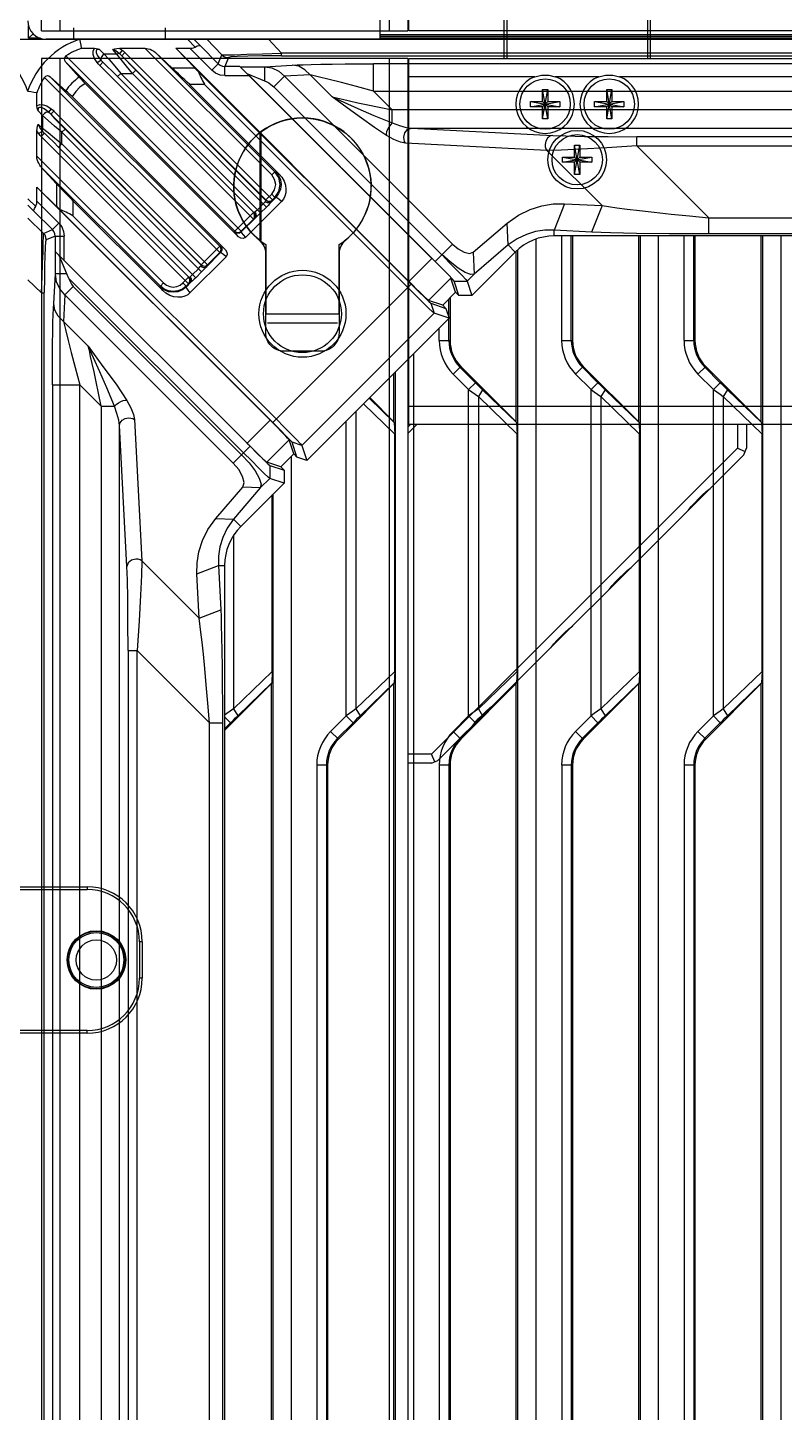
# Model space of a CAD drawing. Header units: millimetres. Extents: x -3132 to 28633, y 682 to 5849.
# Drawn here: x 23560.9 to 23643.5, y 3935.7 to 4087 of the extents above; entities that cross this region are included whole.
import ezdxf

# ---------------------------------------------------------------- set-up
doc = ezdxf.new("R2010")
doc.units = ezdxf.units.MM

# ---------------------------------------------------------------- blocks, each defined once
blk = doc.blocks.new('rtjg')
at = {"linetype": 'Continuous'}
for p, q in [((18239.39, 2763.81), (18739.39, 2763.81)), ((18244.39, 2765.06), (18244.39, 2763.81)), ((18254.39, 2765.06), (18254.39, 2763.81)), ((18257.66, 2762.94), (18256.84, 2763.81)), ((18257.54, 2763.81), (18258.21, 2763.1)), ((18260.6, 2762.08), (18258.96, 2763.81)), ((18265.67, 2763.81), (18267.12, 2762.29)), ((18245.27, 2762.81), (18246.69, 2762.81)), ((18247.23, 2762.66), (18247.75, 2762.18)), ((18249.13, 2762.18), (18247.75, 2762.18)), ((18249.13, 2762.18), (18248.68, 2762.66)), ((18249.4, 2762.81), (18252.19, 2762.81)), ((18249.72, 2762.6), (18249.42, 2762.22)), ((18249.66, 2761.99), (18250.01, 2762.34)), ((18250.01, 2762.34), (18266.11, 2746.24)), ((18266.03, 2748.97), (18252.19, 2762.81)), ((18266.38, 2749.32), (18253.36, 2762.34)), ((18255.18, 2760.65), (18253.36, 2762.34)), ((18255.55, 2762.81), (18281.01, 2737.35)), ((18255.55, 2762.81), (18257.66, 2760.65)), ((18255.55, 2762.81), (18257.12, 2762.81)), ((18259.5, 2760.41), (18257.09, 2762.81)), ((18258.09, 2763.13), (18258.21, 2763.1)), ((18260.2, 2761.11), (18258.21, 2763.1)), ((18260.2, 2761.11), (18260.6, 2762.08)), ((18267.12, 2762), (18267.12, 2762.29)), ((18351.08, 2762.29), (18267.12, 2762.29)), ((18243.49, 2761.35), (18245.02, 2759.65)), ((18243.49, 2761.35), (18262, 2742.83)), ((18243.56, 2761.98), (18262.71, 2742.83)), ((18246.98, 2761.24), (18247.37, 2761.53)), ((18247.25, 2760.94), (18247.6, 2761.29)), ((18247.25, 2760.94), (18264.03, 2744.16)), ((18257.66, 2760.65), (18255.18, 2760.65)), ((18260.2, 2761.11), (18259.5, 2760.41)), ((18261.31, 2761.79), (18260.91, 2760.82)), ((18260.91, 2759.82), (18260.91, 2760.82)), ((18262.54, 2760.82), (18260.91, 2760.82)), ((18263.33, 2760.07), (18262.59, 2760.79)), ((18262.59, 2760.79), (18265.23, 2760.79)), ((18265.23, 2760.79), (18268.28, 2760.97)), ((18265.23, 2760.79), (18265.23, 2759.27)), ((18267.12, 2762), (18351.08, 2762)), ((18277.16, 2758.12), (18277.16, 2761.12)), ((18351.49, 2761.12), (18277.16, 2761.12)), ((18241.22, 2759.63), (18260.36, 2740.49)), ((18260.36, 2741.2), (18241.85, 2759.71)), ((18243.55, 2758.18), (18241.85, 2759.71)), ((18249.21, 2759.72), (18249.56, 2760.07)), ((18249.21, 2759.72), (18264.07, 2744.86)), ((18249.56, 2760.07), (18264.81, 2744.82)), ((18249.56, 2760.07), (18250.83, 2760.07)), ((18250.83, 2760.07), (18251.18, 2760.42)), ((18250.83, 2760.07), (18265.45, 2745.45)), ((18265.41, 2746.2), (18251.18, 2760.43)), ((18258.01, 2760.29), (18281.27, 2737.03)), ((18260.91, 2759.82), (18263.57, 2759.82)), ((18263.33, 2760.07), (18283.87, 2739.53)), ((18263.33, 2760.07), (18265.23, 2759.27)), ((18283.53, 2739.86), (18263.57, 2759.82)), ((18267.44, 2759.75), (18266.28, 2758.59)), ((18270.22, 2759.91), (18267.44, 2759.75)), ((18285.77, 2741.42), (18267.44, 2759.75)), ((18272.62, 2757.5), (18270.22, 2759.91)), ((18240.39, 2756.51), (18240.39, 2757.93)), ((18244.24, 2757.54), (18260.97, 2740.81)), ((18262.39, 2742.23), (18245.65, 2758.96)), ((18257.06, 2758.87), (18266.86, 2749.07)), ((18258.7, 2758.87), (18257.06, 2758.87)), ((18280.91, 2736.66), (18258.7, 2758.87)), ((18265.95, 2758.87), (18266.28, 2758.59)), ((18266.28, 2758.59), (18284.61, 2740.26)), ((18277.16, 2758.12), (18279.19, 2756.09)), ((18277.16, 2758.12), (18347.56, 2758.12)), ((18241.96, 2756.21), (18241.66, 2755.83)), ((18279.19, 2754.65), (18279.19, 2756.09)), ((18346.39, 2756.09), (18279.19, 2756.09)), ((18241.01, 2755.45), (18240.53, 2755.97)), ((18240.53, 2754.52), (18241.01, 2754.07)), ((18241.01, 2755.45), (18241.01, 2754.07)), ((18241.91, 2755.6), (18242.26, 2755.95)), ((18242.26, 2755.95), (18259.04, 2739.17)), ((18240.39, 2751.01), (18240.39, 2753.8)), ((18240.6, 2753.48), (18240.98, 2753.78)), ((18240.85, 2753.19), (18241.21, 2753.54)), ((18240.85, 2753.19), (18256.96, 2737.09)), ((18243.13, 2753.64), (18243.48, 2753.99)), ((18243.13, 2752.37), (18243.13, 2753.64)), ((18243.13, 2753.64), (18258.38, 2738.38)), ((18258.34, 2739.13), (18243.48, 2753.99)), ((18281.29, 2754.09), (18345.16, 2754.09)), ((18281.29, 2754.09), (18296.72, 2753.29)), ((18305.89, 2752.14), (18305.89, 2753.14)), ((18343.52, 2753.14), (18305.89, 2753.14)), ((18242.77, 2752.01), (18243.13, 2752.37)), ((18242.77, 2752.01), (18257, 2737.79)), ((18243.13, 2752.37), (18257.74, 2737.75)), ((18296.07, 2751.64), (18280.65, 2752.45)), ((18296.07, 2751.64), (18302.1, 2745.62)), ((18305.89, 2752.14), (18313.75, 2744.28)), ((18305.89, 2752.14), (18343.73, 2752.14)), ((18240.39, 2751.01), (18254.23, 2737.17)), ((18240.86, 2749.83), (18242.55, 2748.02)), ((18240.86, 2749.83), (18253.88, 2736.82)), ((18266.38, 2749.32), (18266.03, 2748.97)), ((18266.38, 2749.32), (18266.47, 2749.32)), ((18240.39, 2746.08), (18240.39, 2747.64)), ((18242.55, 2745.53), (18240.39, 2747.64)), ((18265.85, 2722.18), (18240.39, 2747.64)), ((18242.55, 2748.02), (18242.55, 2745.53)), ((18239.39, 2746.36), (18240.26, 2745.54)), ((18240.1, 2744.98), (18239.39, 2745.66)), ((18240.13, 2745.3), (18240.26, 2745.54)), ((18240.39, 2746.1), (18242.79, 2743.7)), ((18244.33, 2746.14), (18244.33, 2744.5)), ((18254.13, 2736.34), (18244.33, 2746.14)), ((18263.16, 2742.13), (18267.12, 2746.09)), ((18264.47, 2745.17), (18265.1, 2745.8)), ((18265.45, 2745.45), (18264.81, 2744.82)), ((18265.41, 2746.24), (18266.03, 2746.86)), ((18265.41, 2746.2), (18265.41, 2746.24)), ((18266.47, 2746.51), (18265.94, 2745.98)), ((18266.03, 2746.86), (18266.38, 2746.51)), ((18266.11, 2746.24), (18266.38, 2746.51)), ((18266.11, 2746.24), (18266.11, 2746.2)), ((18266.47, 2746.51), (18266.38, 2746.51)), ((18298.01, 2745.83), (18296.87, 2742.94)), ((18298.01, 2745.83), (18302.1, 2745.62)), ((18302.1, 2745.62), (18300.97, 2742.73)), ((18239.39, 2744.24), (18241.12, 2742.59)), ((18240.1, 2744.98), (18242.08, 2743)), ((18266.17, 2721.92), (18242.91, 2745.18)), ((18244.33, 2744.5), (18266.54, 2722.29)), ((18262, 2742.83), (18264.03, 2744.86)), ((18264.29, 2744.33), (18262.71, 2742.75)), ((18262.71, 2742.83), (18264.03, 2744.16)), ((18264.03, 2744.86), (18264.07, 2744.86)), ((18264.07, 2744.16), (18264.03, 2744.16)), ((18313.75, 2742.53), (18313.75, 2744.28)), ((18313.75, 2744.28), (18397.32, 2744.28)), ((18241.12, 2742.59), (18242.08, 2743)), ((18242.79, 2743.7), (18242.08, 2743)), ((18262, 2742.75), (18262, 2742.83)), ((18262.71, 2742.83), (18262.71, 2742.75)), ((18288.04, 2740.53), (18291.75, 2743.7)), ((18291.86, 2741.33), (18291.75, 2743.7)), ((18296.87, 2742.31), (18296.87, 2742.94)), ((18301, 2742.73), (18296.87, 2742.94)), ((18397.32, 2742.53), (18313.75, 2742.53)), ((18242.38, 2742.29), (18241.41, 2741.89)), ((18242.38, 2742.29), (18242.38, 2740.65)), ((18242.38, 2742.29), (18243.38, 2742.29)), ((18243.38, 2739.63), (18243.38, 2742.29)), ((18258.34, 2739.17), (18260.36, 2741.2)), ((18260.36, 2741.2), (18260.45, 2741.2)), ((18283.87, 2739.53), (18285.77, 2741.42)), ((18291.86, 2741.33), (18288.15, 2738.15)), ((18291.86, 2741.33), (18292.63, 2740.55)), ((18294.88, 2741.92), (18294.88, 2518.72)), ((18362.31, 2742.31), (18296.87, 2742.31)), ((18297.7, 2730.89), (18297.7, 2742.31)), ((18298.75, 2730.89), (18298.75, 2742.31)), ((18298.88, 2742.31), (18298.88, 2730.89)), ((18306.11, 2722.01), (18306.11, 2742.31)), ((18306.26, 2742.31), (18306.26, 2519.79)), ((18308.25, 2742.31), (18308.25, 2518.72)), ((18311.07, 2730.89), (18311.07, 2742.31)), ((18312.12, 2730.89), (18312.12, 2742.31)), ((18312.25, 2742.31), (18312.25, 2730.89)), ((18319.48, 2722.01), (18319.48, 2742.31)), ((18319.63, 2742.31), (18319.63, 2519.79)), ((18321.62, 2742.31), (18321.62, 2518.72)), ((18242.42, 2740.59), (18242.38, 2740.65)), ((18242.42, 2738.16), (18242.42, 2740.59)), ((18242.42, 2740.59), (18242.81, 2740.19)), ((18243.65, 2738.16), (18242.81, 2740.19)), ((18263.67, 2719.33), (18242.81, 2740.19)), ((18243.38, 2739.63), (18263.34, 2719.67)), ((18257.11, 2736.08), (18261.07, 2740.04)), ((18260.45, 2740.49), (18258.87, 2738.91)), ((18259.04, 2739.17), (18260.36, 2740.49)), ((18260.45, 2740.49), (18260.36, 2740.49)), ((18281.01, 2737.35), (18283.53, 2739.86)), ((18292.63, 2740.55), (18287.9, 2735.82)), ((18288.04, 2740.53), (18288.15, 2738.15)), ((18292.74, 2722.01), (18292.74, 2740.63)), ((18292.89, 2740.75), (18292.89, 2519.79)), ((18242.23, 2734.92), (18242.42, 2738.16)), ((18243.65, 2738.16), (18242.42, 2738.16)), ((18257.4, 2738.1), (18258.03, 2738.73)), ((18258.38, 2738.38), (18257.74, 2737.75)), ((18258.34, 2739.13), (18258.34, 2739.17)), ((18259.04, 2739.17), (18259.04, 2739.13)), ((18287.38, 2737.38), (18288.15, 2738.15)), ((18240.91, 2736.08), (18239.39, 2737.53)), ((18244.37, 2736.79), (18243.46, 2735.87)), ((18262.96, 2718.61), (18243.89, 2737.67)), ((18244.37, 2736.79), (18262.75, 2718.41)), ((18254.23, 2737.17), (18253.88, 2736.82)), ((18253.88, 2736.73), (18253.88, 2736.82)), ((18256.34, 2737.17), (18256.96, 2737.79)), ((18256.69, 2736.82), (18256.34, 2737.17)), ((18257.22, 2737.26), (18256.69, 2736.73)), ((18256.69, 2736.82), (18256.96, 2737.09)), ((18256.69, 2736.82), (18256.69, 2736.73)), ((18256.96, 2737.79), (18257, 2737.79)), ((18257, 2737.09), (18256.96, 2737.09)), ((18281.27, 2737.03), (18266.17, 2721.92)), ((18283.17, 2735.27), (18285.61, 2737.71)), ((18286.12, 2736.17), (18285.61, 2737.71)), ((18286.47, 2735.82), (18285.95, 2737.38)), ((18285.95, 2737.38), (18287.38, 2737.38)), ((18287.38, 2737.38), (18287.9, 2735.82)), ((18240.91, 2736.08), (18240.91, 2527.12)), ((18240.91, 2736.08), (18241.2, 2736.08)), ((18241.2, 2527.12), (18241.2, 2736.12)), ((18243.46, 2735.87), (18243.29, 2732.98)), ((18243.46, 2735.87), (18261.84, 2717.49)), ((18284.71, 2734.75), (18283.17, 2735.27)), ((18283.42, 2734.95), (18283.77, 2733.87)), ((18283.42, 2734.95), (18285.06, 2734.4)), ((18286.12, 2736.17), (18284.71, 2734.75)), ((18285.38, 2733.41), (18285.38, 2735.42)), ((18285.51, 2735.55), (18285.51, 2730.89)), ((18286.47, 2735.82), (18286.12, 2736.17)), ((18287.9, 2735.82), (18286.47, 2735.82)), ((18269.33, 2719.43), (18283.77, 2733.87)), ((18285.41, 2733.33), (18269.87, 2717.79)), ((18285.41, 2733.33), (18283.77, 2733.87)), ((18284.71, 2734.75), (18285.06, 2734.4)), ((18285.06, 2734.4), (18285.41, 2733.33)), ((18285.38, 2730.89), (18285.38, 2733.33)), ((18246, 2730.28), (18243.29, 2732.98)), ((18284.33, 2730.89), (18284.33, 2732.25)), ((18284.33, 2730.89), (18285.51, 2730.89)), ((18297.7, 2730.89), (18298.88, 2730.89)), ((18311.07, 2730.89), (18312.25, 2730.89)), ((18281.51, 2729.43), (18281.51, 2518.72)), ((18279.37, 2722.01), (18279.37, 2727.29)), ((18279.52, 2727.44), (18279.52, 2519.79)), ((18286.68, 2728.06), (18285.84, 2727.22)), ((18288.28, 2726.28), (18286.59, 2727.97)), ((18292.74, 2722.01), (18286.68, 2728.06)), ((18300.05, 2728.06), (18299.21, 2727.22)), ((18301.65, 2726.28), (18299.96, 2727.97)), ((18306.11, 2722.01), (18300.05, 2728.06)), ((18313.42, 2728.06), (18312.58, 2727.22)), ((18315.02, 2726.28), (18313.33, 2727.97)), ((18319.48, 2722.01), (18313.42, 2728.06)), ((18242.08, 2726.03), (18242.08, 2526.71)), ((18242.08, 2726.03), (18245.08, 2726.03)), ((18245.08, 2530.64), (18245.08, 2726.03)), ((18247.41, 2723.71), (18245.08, 2726.03)), ((18285.84, 2727.22), (18287.53, 2725.54)), ((18287.53, 2725.54), (18288.28, 2726.28)), ((18299.21, 2727.22), (18300.9, 2725.54)), ((18300.9, 2725.54), (18301.65, 2726.28)), ((18312.58, 2727.22), (18314.27, 2725.54)), ((18314.27, 2725.54), (18315.02, 2726.28)), ((18279.4, 2721.93), (18276.66, 2724.58)), ((18279.37, 2722.01), (18276.73, 2724.65)), ((18287.53, 2689.87), (18287.53, 2725.54)), ((18289.06, 2725.51), (18288.6, 2724.76)), ((18288.6, 2724.76), (18288.6, 2690.64)), ((18288.6, 2724.76), (18292.84, 2720.67)), ((18292.77, 2721.93), (18289.06, 2725.51)), ((18300.9, 2689.87), (18300.9, 2725.54)), ((18302.43, 2725.51), (18301.97, 2724.76)), ((18301.97, 2724.76), (18301.97, 2690.64)), ((18301.97, 2724.76), (18306.21, 2720.67)), ((18306.14, 2721.93), (18302.43, 2725.51)), ((18314.27, 2689.87), (18314.27, 2725.54)), ((18315.8, 2725.51), (18315.34, 2724.76)), ((18315.34, 2724.76), (18315.34, 2690.64)), ((18315.34, 2724.76), (18319.58, 2720.67)), ((18319.51, 2721.93), (18315.8, 2725.51)), ((18247.41, 2723.71), (18247.41, 2531.98)), ((18247.41, 2723.71), (18248.85, 2723.71)), ((18275.23, 2723.15), (18275.23, 2690.64)), ((18276.05, 2723.97), (18279.47, 2720.67)), ((18249.41, 2533.21), (18249.41, 2721.61)), ((18250.21, 2706.18), (18249.41, 2721.61)), ((18251.05, 2722.25), (18251.86, 2706.83)), ((18263.34, 2719.67), (18265.85, 2722.18)), ((18274.16, 2689.87), (18274.16, 2722.08)), ((18279.4, 2721.93), (18279.37, 2722.01)), ((18279.4, 2721.93), (18279.47, 2720.67)), ((18292.77, 2721.93), (18292.74, 2722.01)), ((18292.77, 2721.93), (18292.84, 2720.67)), ((18306.14, 2721.93), (18306.11, 2722.01)), ((18306.14, 2721.93), (18306.21, 2720.67)), ((18319.51, 2721.93), (18319.48, 2722.01)), ((18319.51, 2721.93), (18319.58, 2720.67)), ((18265.49, 2717.59), (18267.93, 2720.03)), ((18268.45, 2718.49), (18267.93, 2720.03)), ((18268.79, 2718.14), (18268.25, 2719.78)), ((18269.33, 2719.43), (18268.25, 2719.78)), ((18279.47, 2694.74), (18279.47, 2720.67)), ((18292.84, 2694.74), (18292.84, 2720.67)), ((18306.21, 2694.74), (18306.21, 2720.67)), ((18319.58, 2694.74), (18319.58, 2720.67)), ((18261.84, 2717.49), (18263.67, 2719.33)), ((18268.45, 2718.49), (18267.03, 2717.07)), ((18268.79, 2718.14), (18268.45, 2718.49)), ((18269.33, 2719.43), (18269.87, 2717.79)), ((18267.03, 2717.07), (18265.49, 2717.59)), ((18265.82, 2717.25), (18265.82, 2715.82)), ((18265.82, 2717.25), (18267.38, 2716.73)), ((18267.03, 2717.07), (18267.38, 2716.73)), ((18267.38, 2716.73), (18267.38, 2715.3)), ((18268.14, 2718.18), (18268.14, 2518.72)), ((18269.87, 2717.79), (18268.79, 2718.14)), ((18267.38, 2715.3), (18262.65, 2710.57)), ((18264.79, 2714.79), (18265.82, 2715.82)), ((18267.38, 2715.3), (18265.82, 2715.82)), ((18259.93, 2711.45), (18262.87, 2714.88)), ((18264.79, 2714.79), (18261.85, 2711.36)), ((18264.79, 2714.79), (18262.87, 2714.88)), ((18266.1, 2694.74), (18266.1, 2714.02)), ((18266.15, 2714.07), (18266.15, 2519.79)), ((18259.93, 2711.45), (18261.85, 2711.36)), ((18262.65, 2710.57), (18261.85, 2711.36)), ((18261.86, 2709.54), (18261.86, 2690.64)), ((18258.13, 2700.56), (18251.86, 2706.83)), ((18257.87, 2705.41), (18260.21, 2706.32)), ((18260.21, 2706.32), (18260.46, 2701.47)), ((18260.21, 2706.32), (18260.89, 2706.32)), ((18260.89, 2706.32), (18260.89, 2571.16)), ((18258.13, 2700.56), (18257.87, 2705.41)), ((18258.13, 2700.56), (18260.46, 2701.47)), ((18250.36, 2697.01), (18250.36, 2534.83)), ((18250.36, 2697.01), (18251.35, 2697.01)), ((18251.35, 2534.29), (18251.35, 2697.01)), ((18259.24, 2689.13), (18251.35, 2697.01)), ((18266.1, 2694.74), (18261.86, 2690.64)), ((18266.1, 2694.74), (18266.03, 2693.48)), ((18279.47, 2694.74), (18275.23, 2690.64)), ((18279.47, 2694.74), (18279.4, 2693.48)), ((18292.84, 2694.74), (18288.6, 2690.64)), ((18292.84, 2694.74), (18292.77, 2693.48)), ((18306.21, 2694.74), (18301.97, 2690.64)), ((18306.21, 2694.74), (18306.14, 2693.48)), ((18319.58, 2694.74), (18315.34, 2690.64)), ((18319.58, 2694.74), (18319.51, 2693.48)), ((18260.89, 2688.29), (18266, 2693.4)), ((18262.32, 2689.9), (18266.03, 2693.48)), ((18266.03, 2693.48), (18266, 2693.4)), ((18266, 2584.22), (18266, 2693.4)), ((18273.31, 2687.34), (18279.37, 2693.4)), ((18275.69, 2689.9), (18279.4, 2693.48)), ((18279.4, 2693.48), (18279.37, 2693.4)), ((18279.37, 2584.22), (18279.37, 2693.4)), ((18286.68, 2687.34), (18292.74, 2693.4)), ((18289.06, 2689.9), (18292.77, 2693.48)), ((18292.77, 2693.48), (18292.74, 2693.4)), ((18292.74, 2584.22), (18292.74, 2693.4)), ((18300.05, 2687.34), (18306.11, 2693.4)), ((18302.43, 2689.9), (18306.14, 2693.48)), ((18306.14, 2693.48), (18306.11, 2693.4)), ((18306.11, 2584.22), (18306.11, 2693.4)), ((18313.42, 2687.34), (18319.48, 2693.4)), ((18315.8, 2689.9), (18319.51, 2693.48)), ((18319.51, 2693.48), (18319.48, 2693.4)), ((18319.48, 2584.22), (18319.48, 2693.4)), ((18261.54, 2689.12), (18260.89, 2689.77)), ((18261.86, 2690.64), (18262.32, 2689.9)), ((18274.16, 2689.87), (18272.47, 2688.18)), ((18274.91, 2689.12), (18274.16, 2689.87)), ((18275.23, 2690.64), (18275.69, 2689.9)), ((18287.53, 2689.87), (18285.84, 2688.18)), ((18288.28, 2689.12), (18287.53, 2689.87)), ((18288.6, 2690.64), (18289.06, 2689.9)), ((18300.9, 2689.87), (18299.21, 2688.18)), ((18301.65, 2689.12), (18300.9, 2689.87)), ((18301.97, 2690.64), (18302.43, 2689.9)), ((18314.27, 2689.87), (18312.58, 2688.18)), ((18315.02, 2689.12), (18314.27, 2689.87)), ((18315.34, 2690.64), (18315.8, 2689.9)), ((18259.24, 2445.33), (18259.24, 2689.13)), ((18259.24, 2689.13), (18260.66, 2689.13)), ((18260.66, 2689.13), (18260.66, 2450.2)), ((18261.54, 2689.12), (18260.89, 2688.48)), ((18272.47, 2688.18), (18273.31, 2687.34)), ((18274.91, 2689.12), (18273.22, 2687.44)), ((18285.84, 2688.18), (18286.68, 2687.34)), ((18288.28, 2689.12), (18286.59, 2687.44)), ((18299.21, 2688.18), (18300.05, 2687.34)), ((18301.65, 2689.12), (18299.96, 2687.44)), ((18312.58, 2688.18), (18313.42, 2687.34)), ((18315.02, 2689.12), (18313.33, 2687.44)), ((18270.96, 2684.51), (18270.96, 2593.11)), ((18272.14, 2684.51), (18270.96, 2684.51)), ((18272.01, 2684.51), (18272.01, 2593.11)), ((18272.14, 2684.51), (18272.14, 2593.11)), ((18284.33, 2684.51), (18284.33, 2593.11)), ((18285.51, 2684.51), (18284.33, 2684.51)), ((18285.38, 2684.51), (18285.38, 2593.11)), ((18285.51, 2684.51), (18285.51, 2593.11)), ((18297.7, 2684.51), (18297.7, 2593.11)), ((18298.88, 2684.51), (18297.7, 2684.51)), ((18298.75, 2684.51), (18298.75, 2593.11)), ((18298.88, 2684.51), (18298.88, 2593.11)), ((18311.07, 2684.51), (18311.07, 2593.11)), ((18312.25, 2684.51), (18311.07, 2684.51)), ((18312.12, 2684.51), (18312.12, 2593.11)), ((18312.25, 2684.51), (18312.25, 2593.11))]:
    blk.add_line(p, q, dxfattribs=at)
for points in [[(18245.27, 2762.81), (18245.21, 2763.14), (18245.16, 2763.47), (18245.1, 2763.81)], [(18246.98, 2761.24), (18246.69, 2761.7), (18246.55, 2762.12), (18246.54, 2762.49), (18246.69, 2762.81)], [(18246.69, 2762.81), (18246.88, 2762.79), (18247.06, 2762.74), (18247.23, 2762.66)], [(18246.9, 2762.62), (18246.86, 2762.54), (18246.85, 2762.45), (18246.87, 2762.34)], [(18246.87, 2762.34), (18246.98, 2762.07), (18247.15, 2761.8), (18247.37, 2761.53)], [(18247.23, 2762.66), (18247.09, 2762.68), (18246.99, 2762.67), (18246.9, 2762.62)], [(18247.75, 2762.18), (18247.58, 2762.06), (18247.44, 2761.89), (18247.36, 2761.7), (18247.37, 2761.53)], [(18247.75, 2762.18), (18248.28, 2761.58), (18248.9, 2760.86), (18249.56, 2760.07)], [(18248.68, 2762.66), (18248.89, 2762.74), (18249.14, 2762.79), (18249.4, 2762.81)], [(18249.42, 2762.22), (18249.2, 2762.4), (18248.94, 2762.56), (18248.68, 2762.67)], [(18249.42, 2762.22), (18249.34, 2762.23), (18249.23, 2762.22), (18249.13, 2762.18)], [(18250.83, 2760.07), (18250.17, 2760.87), (18249.59, 2761.59), (18249.13, 2762.18)], [(18249.4, 2762.81), (18249.5, 2762.75), (18249.61, 2762.68), (18249.72, 2762.6)], [(18265.41, 2746.24), (18249.58, 2762.07), (18249.5, 2762.15), (18249.42, 2762.22)], [(18249.72, 2762.6), (18249.82, 2762.52), (18249.91, 2762.44), (18250.01, 2762.34)], [(18252.19, 2762.81), (18252.36, 2762.8), (18252.55, 2762.76), (18252.75, 2762.7), (18252.95, 2762.61), (18253.15, 2762.5), (18253.35, 2762.36)], [(18257.12, 2762.81), (18257.33, 2762.83), (18257.51, 2762.87), (18257.66, 2762.94)], [(18257.66, 2762.94), (18257.9, 2763.07), (18258.09, 2763.13)], [(18260.6, 2762.08), (18261.04, 2762.09), (18261.96, 2762.11), (18263.33, 2762.16), (18265.01, 2762.21), (18267.12, 2762.29)], [(18260.6, 2762.08), (18260.81, 2761.92), (18261.05, 2761.82), (18261.31, 2761.79)], [(18243.56, 2761.98), (18243.43, 2761.84), (18243.37, 2761.67), (18243.39, 2761.5), (18243.49, 2761.35)], [(18247.25, 2760.94), (18247.16, 2761.04), (18247.07, 2761.13), (18246.98, 2761.24)], [(18247.37, 2761.53), (18247.44, 2761.45), (18247.52, 2761.37), (18247.6, 2761.29)], [(18249.21, 2759.72), (18248.63, 2760.3), (18248.08, 2760.83), (18247.6, 2761.29)], [(18249.66, 2761.99), (18250.09, 2761.54), (18250.61, 2761.01), (18251.18, 2760.43)], [(18260.2, 2761.11), (18260.41, 2760.95), (18260.65, 2760.85), (18260.91, 2760.82)], [(18267.12, 2762), (18265.02, 2761.99), (18263.44, 2761.96), (18262.27, 2761.91), (18261.58, 2761.86), (18261.31, 2761.79)], [(18265.23, 2760.79), (18266.06, 2760.66), (18266.82, 2760.3), (18267.44, 2759.75)], [(18268.28, 2760.97), (18268.8, 2761), (18269.48, 2761.02), (18270.35, 2761.05), (18271.4, 2761.07), (18272.65, 2761.09), (18274.06, 2761.1), (18275.58, 2761.11), (18277.16, 2761.12)], [(18270.22, 2759.91), (18269.66, 2760.47), (18269, 2760.84), (18268.28, 2760.97)], [(18241.22, 2759.63), (18241.37, 2759.78), (18241.54, 2759.83), (18241.7, 2759.8), (18241.85, 2759.71)], [(18245.02, 2759.65), (18245.22, 2759.43), (18245.43, 2759.2), (18245.65, 2758.96)], [(18260.91, 2759.82), (18260.39, 2759.89), (18259.91, 2760.09), (18259.5, 2760.41)], [(18265.23, 2759.27), (18265.49, 2759.16), (18265.73, 2759.03), (18265.95, 2758.87)], [(18277.16, 2758.12), (18275.28, 2758.62), (18273.65, 2759.06), (18272.31, 2759.4), (18271.1, 2759.7), (18270.22, 2759.91)], [(18240.39, 2757.93), (18240.06, 2757.99), (18239.73, 2758.04), (18239.39, 2758.09)], [(18244.24, 2757.54), (18244, 2757.77), (18243.77, 2757.98), (18243.55, 2758.18)], [(18245.65, 2758.96), (18245.1, 2758.55), (18244.63, 2758.08), (18244.24, 2757.54)], [(18240.39, 2756.51), (18240.71, 2756.66), (18241.07, 2756.65), (18241.49, 2756.51), (18241.96, 2756.21)], [(18240.53, 2755.97), (18240.46, 2756.14), (18240.41, 2756.32), (18240.39, 2756.51)], [(18240.58, 2756.3), (18240.52, 2756.21), (18240.51, 2756.1), (18240.53, 2755.97)], [(18240.86, 2756.33), (18240.75, 2756.35), (18240.66, 2756.34), (18240.58, 2756.3)], [(18241.66, 2755.83), (18241.39, 2756.05), (18241.12, 2756.22), (18240.86, 2756.33)], [(18241.96, 2756.21), (18242.06, 2756.13), (18242.16, 2756.04), (18242.26, 2755.95)], [(18278.55, 2753.28), (18277.24, 2754.14), (18275.82, 2755.16), (18274.29, 2756.3), (18272.62, 2757.5)], [(18272.62, 2757.5), (18273.91, 2756.91), (18275.44, 2756.22), (18277.19, 2755.46), (18279.19, 2754.65)], [(18272.62, 2757.5), (18273.12, 2757.38), (18273.75, 2757.24), (18274.53, 2757.06), (18275.45, 2756.86), (18276.52, 2756.63), (18277.77, 2756.38), (18279.19, 2756.09)], [(18240.39, 2753.8), (18240.41, 2754.06), (18240.45, 2754.31), (18240.53, 2754.52)], [(18240.53, 2754.52), (18240.64, 2754.25), (18240.8, 2754), (18240.98, 2753.78)], [(18241.37, 2755.79), (18241.23, 2755.7), (18241.11, 2755.59), (18241.01, 2755.45)], [(18243.13, 2753.64), (18242.33, 2754.3), (18241.61, 2754.92), (18241.01, 2755.45)], [(18241.66, 2755.83), (18241.58, 2755.85), (18241.48, 2755.83), (18241.37, 2755.79)], [(18258.34, 2739.17), (18241.83, 2755.68), (18241.75, 2755.76), (18241.66, 2755.83)], [(18241.91, 2755.6), (18242.37, 2755.11), (18242.9, 2754.57), (18243.48, 2753.99)], [(18279.19, 2754.65), (18278.99, 2754.45), (18278.81, 2754.21), (18278.66, 2753.93)], [(18279.19, 2754.65), (18279.99, 2754.36), (18280.71, 2754.17), (18281.29, 2754.09)], [(18240.6, 2753.48), (18240.52, 2753.59), (18240.45, 2753.69), (18240.39, 2753.8)], [(18240.85, 2753.19), (18240.76, 2753.29), (18240.68, 2753.38), (18240.6, 2753.48)], [(18241.01, 2754.07), (18240.98, 2753.96), (18240.96, 2753.86), (18240.98, 2753.78)], [(18240.98, 2753.78), (18241.05, 2753.7), (18241.13, 2753.62), (18241.21, 2753.54)], [(18241.01, 2754.07), (18241.61, 2753.61), (18242.33, 2753.03), (18243.13, 2752.37)], [(18242.77, 2752.01), (18242.19, 2752.59), (18241.66, 2753.11), (18241.21, 2753.54)], [(18278.66, 2753.93), (18278.58, 2753.69), (18278.54, 2753.47), (18278.55, 2753.28)], [(18280.65, 2752.45), (18280.09, 2752.55), (18279.38, 2752.84), (18278.55, 2753.28)], [(18280.46, 2753.09), (18280.57, 2753.57), (18280.87, 2753.94), (18281.29, 2754.09)], [(18280.65, 2752.45), (18280.55, 2752.63), (18280.48, 2752.85), (18280.46, 2753.09)], [(18296.72, 2753.29), (18296.41, 2753.21), (18296.14, 2753), (18295.96, 2752.68), (18295.89, 2752.29)], [(18296.72, 2753.29), (18298.15, 2753.23), (18300.2, 2753.19), (18302.78, 2753.16), (18305.89, 2753.14)], [(18295.89, 2752.29), (18295.9, 2752.05), (18295.97, 2751.83), (18296.07, 2751.64)], [(18305.89, 2752.14), (18302.61, 2751.94), (18299.84, 2751.79), (18297.63, 2751.69), (18296.07, 2751.64)], [(18240.84, 2749.85), (18240.7, 2750.05), (18240.59, 2750.25), (18240.5, 2750.45), (18240.44, 2750.65), (18240.4, 2750.84), (18240.39, 2751.01)], [(18266.03, 2746.86), (18266.35, 2747.35), (18266.47, 2747.92), (18266.35, 2748.48), (18266.03, 2748.97)], [(18266.38, 2746.51), (18266.81, 2747.16), (18266.96, 2747.92), (18266.81, 2748.68), (18266.38, 2749.32)], [(18266.47, 2749.32), (18266.78, 2748.91), (18266.98, 2748.43), (18267.05, 2747.92)], [(18266.47, 2749.32), (18266.54, 2749.29), (18266.67, 2749.21), (18266.86, 2749.07)], [(18266.86, 2749.07), (18267.15, 2748.72), (18267.38, 2748.3), (18267.53, 2747.86), (18267.59, 2747.42), (18267.56, 2747.01), (18267.47, 2746.65), (18267.32, 2746.34), (18267.12, 2746.09)], [(18267.05, 2747.92), (18266.98, 2747.41), (18266.79, 2746.93), (18266.47, 2746.51)], [(18240.26, 2745.54), (18240.33, 2745.68), (18240.37, 2745.87), (18240.39, 2746.08)], [(18265.1, 2745.8), (18265.19, 2745.9), (18265.27, 2746), (18265.33, 2746.08)], [(18265.33, 2746.08), (18265.38, 2746.14), (18265.4, 2746.18), (18265.41, 2746.2)], [(18265.59, 2745.93), (18265.5, 2745.96), (18265.41, 2746.01), (18265.33, 2746.08)], [(18265.41, 2746.24), (18265.49, 2746.17), (18265.62, 2746.12), (18265.76, 2746.1)], [(18265.76, 2746.05), (18265.62, 2746.07), (18265.49, 2746.13), (18265.41, 2746.2)], [(18265.94, 2745.98), (18265.8, 2745.82), (18265.63, 2745.64), (18265.45, 2745.45)], [(18265.94, 2745.98), (18265.83, 2745.92), (18265.71, 2745.91), (18265.59, 2745.93)], [(18265.76, 2746.1), (18265.9, 2746.12), (18266.03, 2746.17), (18266.11, 2746.24)], [(18266.11, 2746.2), (18266.03, 2746.13), (18265.9, 2746.07), (18265.76, 2746.05)], [(18266.11, 2746.2), (18266.09, 2746.16), (18266.03, 2746.09), (18265.94, 2745.98)], [(18267.12, 2746.09), (18266.81, 2746.33), (18266.59, 2746.47), (18266.47, 2746.51)], [(18291.75, 2743.7), (18292.99, 2744.59), (18294.26, 2745.21), (18295.52, 2745.61), (18296.77, 2745.81), (18298.01, 2745.83)], [(18302.1, 2745.62), (18302.81, 2745.52), (18303.71, 2745.39), (18304.84, 2745.25), (18306.2, 2745.09), (18307.8, 2744.9), (18309.64, 2744.7), (18311.64, 2744.49), (18313.75, 2744.28)], [(18240.1, 2744.98), (18240.07, 2745.11), (18240.13, 2745.3)], [(18264.03, 2744.16), (18264.09, 2744.24), (18264.14, 2744.34), (18264.17, 2744.45), (18264.17, 2744.59), (18264.12, 2744.73), (18264.03, 2744.86)], [(18264.07, 2744.86), (18264.09, 2744.87), (18264.13, 2744.89), (18264.19, 2744.94)], [(18264.07, 2744.86), (18264.2, 2744.64), (18264.2, 2744.39), (18264.07, 2744.16)], [(18264.29, 2744.33), (18264.18, 2744.24), (18264.11, 2744.18), (18264.07, 2744.16)], [(18264.19, 2744.94), (18264.27, 2745), (18264.37, 2745.08), (18264.47, 2745.17)], [(18264.29, 2744.33), (18264.36, 2744.5), (18264.33, 2744.71), (18264.19, 2744.94)], [(18264.81, 2744.82), (18264.63, 2744.64), (18264.45, 2744.47), (18264.29, 2744.33)], [(18241.06, 2740.5), (18241.09, 2741.55), (18241.11, 2742.27), (18241.12, 2742.59)], [(18241.41, 2741.89), (18241.38, 2742.15), (18241.28, 2742.39), (18241.12, 2742.59)], [(18242.38, 2742.29), (18242.34, 2742.55), (18242.24, 2742.79), (18242.08, 2743)], [(18242.79, 2743.7), (18243.11, 2743.29), (18243.31, 2742.81), (18243.38, 2742.29)], [(18262, 2742.83), (18262.08, 2742.77), (18262.2, 2742.72), (18262.35, 2742.69)], [(18262.39, 2742.23), (18262.18, 2742.48), (18262.05, 2742.65), (18262, 2742.75)], [(18262.35, 2742.6), (18262.21, 2742.62), (18262.09, 2742.68), (18262, 2742.75)], [(18262.35, 2742.69), (18262.49, 2742.71), (18262.62, 2742.77), (18262.71, 2742.83)], [(18262.71, 2742.75), (18262.62, 2742.68), (18262.5, 2742.62), (18262.35, 2742.6)], [(18262.71, 2742.75), (18262.75, 2742.64), (18262.91, 2742.43), (18263.16, 2742.13)], [(18296.87, 2742.94), (18295.85, 2742.94), (18294.84, 2742.79), (18293.84, 2742.48), (18292.84, 2742), (18291.86, 2741.33)], [(18313.75, 2742.53), (18309.45, 2742.55), (18305.87, 2742.59), (18303.02, 2742.65), (18301, 2742.73)], [(18241.41, 2741.89), (18241.34, 2741.65), (18241.29, 2741.03), (18241.25, 2740.12)], [(18260.51, 2740.84), (18260.49, 2740.98), (18260.43, 2741.11), (18260.36, 2741.2)], [(18260.45, 2741.2), (18260.52, 2741.11), (18260.58, 2740.99), (18260.6, 2740.84)], [(18263.16, 2742.13), (18262.93, 2742.02), (18262.65, 2742.06), (18262.39, 2742.23)], [(18285.77, 2741.42), (18286.39, 2740.9), (18287.04, 2740.54), (18287.62, 2740.4), (18288.04, 2740.53)], [(18240.91, 2736.08), (18240.97, 2737.84), (18241.02, 2739.32), (18241.06, 2740.5)], [(18241.25, 2740.12), (18241.23, 2739.03), (18241.21, 2737.69), (18241.2, 2736.12)], [(18260.36, 2740.49), (18260.43, 2740.58), (18260.49, 2740.71), (18260.51, 2740.84)], [(18260.6, 2740.84), (18260.58, 2740.71), (18260.52, 2740.58), (18260.45, 2740.49)], [(18261.07, 2740.04), (18260.77, 2740.29), (18260.56, 2740.44), (18260.45, 2740.49)], [(18260.97, 2740.81), (18261.14, 2740.55), (18261.18, 2740.27), (18261.07, 2740.04)], [(18285.95, 2737.38), (18285.78, 2737.58), (18285.33, 2738.05), (18284.66, 2738.74), (18283.87, 2739.53)], [(18284.61, 2740.27), (18285.44, 2739.39), (18286.21, 2738.6), (18286.83, 2737.98), (18287.23, 2737.55), (18287.38, 2737.38)], [(18288.15, 2738.15), (18287.77, 2738.1), (18287.16, 2738.33), (18286.38, 2738.8), (18285.51, 2739.48), (18284.61, 2740.27)], [(18243.46, 2735.87), (18242.9, 2736.52), (18242.54, 2737.3), (18242.42, 2738.16)], [(18243.89, 2737.67), (18243.81, 2737.83), (18243.73, 2738), (18243.65, 2738.16)], [(18257, 2737.79), (18257.02, 2737.8), (18257.06, 2737.82), (18257.12, 2737.86)], [(18257.12, 2737.86), (18257.2, 2737.93), (18257.3, 2738.01), (18257.4, 2738.1)], [(18257.22, 2737.26), (18257.29, 2737.42), (18257.26, 2737.64), (18257.12, 2737.86)], [(18258.03, 2738.73), (18258.12, 2738.83), (18258.2, 2738.92), (18258.26, 2739.01)], [(18258.26, 2739.01), (18258.31, 2739.06), (18258.33, 2739.11), (18258.34, 2739.13)], [(18258.52, 2738.86), (18258.43, 2738.89), (18258.34, 2738.94), (18258.26, 2739.01)], [(18258.34, 2739.17), (18258.42, 2739.1), (18258.55, 2739.04), (18258.69, 2739.02)], [(18258.69, 2738.98), (18258.55, 2739), (18258.42, 2739.06), (18258.34, 2739.13)], [(18258.87, 2738.91), (18258.73, 2738.75), (18258.56, 2738.57), (18258.38, 2738.38)], [(18258.87, 2738.91), (18258.76, 2738.85), (18258.64, 2738.84), (18258.52, 2738.86)], [(18258.69, 2739.02), (18258.83, 2739.04), (18258.96, 2739.1), (18259.04, 2739.17)], [(18259.04, 2739.13), (18258.96, 2739.06), (18258.83, 2739), (18258.69, 2738.98)], [(18259.04, 2739.13), (18259.02, 2739.09), (18258.96, 2739.02), (18258.87, 2738.91)], [(18243.89, 2737.67), (18244.01, 2737.33), (18244.17, 2737.03), (18244.37, 2736.79)], [(18255.28, 2736.24), (18254.77, 2736.3), (18254.29, 2736.5), (18253.88, 2736.82)], [(18254.13, 2736.34), (18253.99, 2736.52), (18253.91, 2736.65), (18253.88, 2736.73)], [(18255.28, 2736.15), (18254.77, 2736.22), (18254.29, 2736.41), (18253.88, 2736.73)], [(18254.23, 2737.17), (18254.54, 2736.93), (18254.9, 2736.78), (18255.28, 2736.73)], [(18255.28, 2736.73), (18255.67, 2736.78), (18256.03, 2736.93), (18256.34, 2737.17)], [(18256.69, 2736.82), (18256.28, 2736.5), (18255.8, 2736.3), (18255.28, 2736.24)], [(18256.69, 2736.73), (18256.28, 2736.42), (18255.8, 2736.22), (18255.28, 2736.15)], [(18256.69, 2736.73), (18256.73, 2736.61), (18256.87, 2736.39), (18257.11, 2736.08)], [(18256.96, 2737.09), (18257.02, 2737.17), (18257.07, 2737.26), (18257.1, 2737.38), (18257.1, 2737.52), (18257.05, 2737.66), (18256.96, 2737.79)], [(18257, 2737.79), (18257.13, 2737.57), (18257.13, 2737.32), (18257, 2737.09)], [(18257.22, 2737.26), (18257.11, 2737.17), (18257.04, 2737.11), (18257, 2737.09)], [(18257.74, 2737.75), (18257.55, 2737.57), (18257.37, 2737.4), (18257.22, 2737.26)], [(18283.77, 2733.87), (18283.6, 2734.02), (18283.17, 2734.42), (18282.54, 2735.04), (18281.76, 2735.81), (18280.91, 2736.66)], [(18281.27, 2737.03), (18282.07, 2736.24), (18282.75, 2735.57), (18283.23, 2735.12), (18283.42, 2734.95)], [(18242.08, 2726.03), (18242.09, 2727.62), (18242.1, 2729.14), (18242.11, 2730.55), (18242.13, 2731.8), (18242.15, 2732.85), (18242.18, 2733.72), (18242.2, 2734.4), (18242.23, 2734.92)], [(18243.29, 2732.98), (18242.73, 2733.53), (18242.36, 2734.19), (18242.23, 2734.92)], [(18257.11, 2736.08), (18256.86, 2735.88), (18256.55, 2735.73), (18256.19, 2735.63), (18255.78, 2735.61), (18255.34, 2735.67), (18254.9, 2735.82), (18254.48, 2736.05), (18254.13, 2736.34)], [(18243.29, 2732.98), (18243.5, 2732.1), (18243.79, 2730.9), (18244.14, 2729.56), (18244.57, 2727.92), (18245.08, 2726.03)], [(18247.41, 2723.71), (18247.12, 2725.13), (18246.87, 2726.38), (18246.64, 2727.45), (18246.44, 2728.37), (18246.26, 2729.15), (18246.12, 2729.78), (18246, 2730.28)], [(18248.85, 2723.71), (18248.03, 2725.72), (18247.27, 2727.48), (18246.58, 2729.01), (18246, 2730.28)], [(18246, 2730.28), (18247.59, 2728.06), (18249.05, 2726.1), (18250.21, 2724.35)], [(18289.06, 2725.51), (18288.81, 2725.76), (18288.55, 2726.01), (18288.28, 2726.28)], [(18302.43, 2725.51), (18302.18, 2725.76), (18301.92, 2726.01), (18301.65, 2726.28)], [(18315.8, 2725.51), (18315.55, 2725.76), (18315.29, 2726.01), (18315.02, 2726.28)], [(18249.57, 2724.23), (18249.8, 2724.32), (18250.02, 2724.36), (18250.21, 2724.35)], [(18250.21, 2724.35), (18250.66, 2723.52), (18250.94, 2722.81), (18251.05, 2722.25)], [(18287.53, 2725.54), (18287.89, 2725.27), (18288.25, 2725.01), (18288.6, 2724.76)], [(18300.9, 2725.54), (18301.26, 2725.27), (18301.62, 2725.01), (18301.97, 2724.76)], [(18314.27, 2725.54), (18314.63, 2725.27), (18314.99, 2725.01), (18315.34, 2724.76)], [(18248.85, 2723.71), (18249.05, 2723.91), (18249.29, 2724.09), (18249.57, 2724.23)], [(18249.41, 2721.61), (18249.33, 2722.19), (18249.14, 2722.9), (18248.85, 2723.71)], [(18249.41, 2721.61), (18249.49, 2721.91), (18249.7, 2722.18), (18250.02, 2722.37), (18250.41, 2722.44)], [(18250.41, 2722.44), (18250.64, 2722.42), (18250.87, 2722.35), (18251.05, 2722.25)], [(18268.25, 2719.78), (18268.08, 2719.97), (18267.63, 2720.45), (18266.96, 2721.13), (18266.17, 2721.92)], [(18266.54, 2722.29), (18267.39, 2721.43), (18268.16, 2720.65), (18268.77, 2720.02), (18269.18, 2719.6), (18269.33, 2719.43)], [(18262.75, 2718.41), (18263.56, 2717.53), (18264.22, 2716.65), (18264.67, 2715.85), (18264.87, 2715.21), (18264.79, 2714.79)], [(18265.82, 2715.82), (18265.64, 2715.97), (18265.22, 2716.37), (18264.59, 2716.99), (18263.81, 2717.76), (18262.96, 2718.61)], [(18263.67, 2719.33), (18264.46, 2718.54), (18265.15, 2717.87), (18265.62, 2717.42), (18265.82, 2717.25)], [(18262.87, 2714.88), (18263.02, 2715.36), (18262.86, 2716.04), (18262.43, 2716.79), (18261.84, 2717.49)], [(18257.87, 2705.41), (18257.89, 2706.6), (18258.09, 2707.81), (18258.47, 2709.03), (18259.07, 2710.25), (18259.93, 2711.45)], [(18261.85, 2711.36), (18261.17, 2710.38), (18260.68, 2709.37), (18260.37, 2708.36), (18260.22, 2707.34), (18260.21, 2706.32)], [(18251.21, 2707.01), (18250.73, 2706.9), (18250.36, 2706.6), (18250.21, 2706.18)], [(18250.36, 2697.01), (18250.34, 2700.12), (18250.31, 2702.71), (18250.27, 2704.75), (18250.21, 2706.18)], [(18251.86, 2706.83), (18251.68, 2706.93), (18251.45, 2706.99), (18251.21, 2707.01)], [(18251.86, 2706.83), (18251.81, 2705.26), (18251.71, 2703.05), (18251.56, 2700.28), (18251.35, 2697.01)], [(18259.24, 2689.13), (18259.05, 2691.27), (18258.88, 2693.27), (18258.72, 2695.07), (18258.57, 2696.63), (18258.43, 2697.94), (18258.31, 2699.02), (18258.13, 2700.56)], [(18260.46, 2701.47), (18260.5, 2700.74), (18260.53, 2699.76), (18260.56, 2698.52), (18260.59, 2697), (18260.62, 2695.22), (18260.64, 2693.25), (18260.65, 2691.18), (18260.66, 2689.13)], [(18261.86, 2690.64), (18261.51, 2690.39), (18261.15, 2690.13), (18260.89, 2689.94)], [(18261.54, 2689.12), (18261.81, 2689.39), (18262.07, 2689.65), (18262.32, 2689.9)], [(18275.23, 2690.64), (18274.88, 2690.39), (18274.52, 2690.13), (18274.16, 2689.87)], [(18274.91, 2689.12), (18275.18, 2689.39), (18275.44, 2689.65), (18275.69, 2689.9)], [(18288.6, 2690.64), (18288.25, 2690.39), (18287.89, 2690.13), (18287.53, 2689.87)], [(18288.28, 2689.12), (18288.55, 2689.39), (18288.81, 2689.65), (18289.06, 2689.9)], [(18301.97, 2690.64), (18301.62, 2690.39), (18301.26, 2690.13), (18300.9, 2689.87)], [(18301.65, 2689.12), (18301.92, 2689.39), (18302.18, 2689.65), (18302.43, 2689.9)], [(18315.34, 2690.64), (18314.99, 2690.39), (18314.63, 2690.13), (18314.27, 2689.87)], [(18315.02, 2689.12), (18315.29, 2689.39), (18315.55, 2689.65), (18315.8, 2689.9)]]:
    blk.add_lwpolyline(points, dxfattribs=at)
for radius in [4.75, 4.25]:
    blk.add_circle((18269.39, 2733.81), radius, dxfattribs=at)
for centre, radius, start, end in [((18247.87, 2755.32), 8.93, 108.0817, 161.9183), ((18730.9, 2755.32), 8.93, 18.0817, 71.9183), ((18247.87, 2755.32), 7.93, 109.1987, 122.9419), ((18247.87, 2755.32), 7.93, 147.0581, 160.8013), ((18247.87, 2755.32), 5.18, 123.4235, 146.5765), ((18296.87, 2736.31), 6, 90, 135), ((18289.51, 2730.89), 5.19, 180, 225), ((18289.51, 2730.89), 4.13, 180, 225), ((18289.51, 2730.89), 4, 180, 225), ((18302.88, 2730.89), 5.19, 180, 225), ((18302.88, 2730.89), 4.13, 180, 225), ((18302.88, 2730.89), 4, 180, 225), ((18316.25, 2730.89), 5.19, 180, 225), ((18316.25, 2730.89), 4.13, 180, 225), ((18316.25, 2730.89), 4, 180, 225), ((18266.89, 2706.32), 6, 135, 180), ((18276.14, 2684.51), 5.19, 135, 180), ((18289.51, 2684.51), 5.19, 135, 180), ((18302.88, 2684.51), 5.19, 135, 180), ((18316.25, 2684.51), 5.19, 135, 180), ((18276.14, 2684.51), 4.13, 135, 180), ((18276.14, 2684.51), 4, 135, 180), ((18289.51, 2684.51), 4.13, 135, 180), ((18289.51, 2684.51), 4, 135, 180), ((18302.88, 2684.51), 4.13, 135, 180), ((18302.88, 2684.51), 4, 135, 180), ((18316.25, 2684.51), 4.13, 135, 180), ((18316.25, 2684.51), 4, 135, 180)]:
    blk.add_arc(centre, radius, start, end, dxfattribs=at)
for centre, major_axis, ratio, start_param, end_param in [((18260.39, 2755.02), (7.98, -7.96), 0.037007, 2.039065, 2.319103), ((18263.43, 2755.02), (7.97, -7.96), 0.012341, -2.368538, -2.306696), ((18267.66, 2755.02), (9.59, -7.36), 0.317791, -2.686961, -2.468767), ((18248.18, 2742.8), (-7.96, 7.98), 0.037007, 0.82249, 1.102528), ((18248.18, 2739.76), (-7.96, 7.97), 0.012341, -0.834897, -0.773054), ((18248.18, 2735.54), (-7.36, 9.59), 0.317791, -0.672826, -0.454631), ((18281.05, 2737.39), (2.12, -2.12), 0.017455, -1.570796, -0.034907), ((18265.81, 2722.15), (2.12, -2.12), 0.017455, 0.034907, 1.570796), ((18263.37, 2719.71), (2.12, -2.12), 0.017455, -1.570796, -0.034907)]:
    blk.add_ellipse(centre, major_axis=major_axis, ratio=ratio, start_param=start_param, end_param=end_param, dxfattribs=at)
blk = doc.blocks.new('*U107')
blk.add_blockref('rtjg', (-18489.39, -2267.31))
blk = doc.blocks.new('*U108')
at = {"color": 0, "linetype": 'ByBlock', "lineweight": -2, "transparency": 16777216}
for p in [(0, 1000), (500, 1000)]:
    blk.add_blockref('*U107', p, dxfattribs=at)
blk = doc.blocks.new('hfnv')
at = {"color": 114, "linetype": 'Continuous', "true_color": 0x139b48}
for p, q in [((20342.98, 7512.59), (20342.98, 7504.59)), ((20343.28, 7512.59), (20343.28, 7504.59)), ((20358.68, 7504.59), (20358.68, 7512.59)), ((20358.98, 7504.59), (20358.98, 7512.59)), ((20292.48, 7504.59), (20292.48, 6507.59)), ((20332.48, 7504.59), (20292.48, 7504.59)), ((20294.48, 7504.59), (20294.48, 6507.59)), ((20330.48, 6507.59), (20330.48, 7504.59)), ((20332.48, 7504.59), (20332.48, 6507.59)), ((20332.58, 7464.59), (20332.58, 7504.59)), ((20332.58, 7504.59), (20749.38, 7504.59)), ((20346.36, 7502.59), (20332.58, 7502.59)), ((20347.2, 7497.99), (20347.76, 7501.19)), ((20347.2, 7499.87), (20347.2, 7501.19)), ((20347.76, 7497.99), (20347.2, 7501.19)), ((20347.2, 7501.19), (20347.76, 7501.19)), ((20347.76, 7501.19), (20347.76, 7499.87)), ((20353.36, 7502.59), (20348.59, 7502.59)), ((20354.2, 7497.99), (20354.76, 7501.19)), ((20354.2, 7499.87), (20354.2, 7501.19)), ((20354.76, 7497.99), (20354.2, 7501.19)), ((20354.2, 7501.19), (20354.76, 7501.19)), ((20354.76, 7501.19), (20354.76, 7499.87)), ((20726.36, 7502.59), (20355.59, 7502.59)), ((20332.58, 7500.59), (20332.48, 7500.59)), ((20345.88, 7499.31), (20345.88, 7499.87)), ((20345.88, 7499.87), (20349.08, 7499.31)), ((20345.88, 7499.87), (20347.2, 7499.87)), ((20345.88, 7499.31), (20349.08, 7499.87)), ((20347.2, 7499.31), (20347.76, 7499.87)), ((20347.76, 7499.31), (20347.2, 7499.87)), ((20347.76, 7499.87), (20349.08, 7499.87)), ((20349.08, 7499.87), (20349.08, 7499.31)), ((20352.88, 7499.31), (20352.88, 7499.87)), ((20352.88, 7499.87), (20356.08, 7499.31)), ((20352.88, 7499.87), (20354.2, 7499.87)), ((20352.88, 7499.31), (20356.08, 7499.87)), ((20354.2, 7499.31), (20354.76, 7499.87)), ((20354.76, 7499.31), (20354.2, 7499.87)), ((20354.76, 7499.87), (20356.08, 7499.87)), ((20356.08, 7499.87), (20356.08, 7499.31)), ((20347.2, 7499.31), (20345.88, 7499.31)), ((20347.2, 7497.99), (20347.2, 7499.31)), ((20347.76, 7499.31), (20347.76, 7497.99)), ((20349.08, 7499.31), (20347.76, 7499.31)), ((20354.2, 7499.31), (20352.88, 7499.31)), ((20354.2, 7497.99), (20354.2, 7499.31)), ((20354.76, 7499.31), (20354.76, 7497.99)), ((20356.08, 7499.31), (20354.76, 7499.31)), ((20347.76, 7497.99), (20347.2, 7497.99)), ((20354.76, 7497.99), (20354.2, 7497.99)), ((20316.38, 7484.78), (20316.38, 7496.37)), ((20316.48, 7484.69), (20316.48, 7496.45)), ((20350.7, 7491.92), (20351.26, 7495.12)), ((20350.7, 7493.8), (20350.7, 7495.12)), ((20351.26, 7491.92), (20350.7, 7495.12)), ((20350.7, 7495.12), (20351.26, 7495.12)), ((20351.26, 7495.12), (20351.26, 7493.8)), ((20349.38, 7493.24), (20349.38, 7493.8)), ((20349.38, 7493.8), (20352.58, 7493.24)), ((20349.38, 7493.8), (20350.7, 7493.8)), ((20349.38, 7493.24), (20352.58, 7493.8)), ((20350.7, 7493.24), (20351.26, 7493.8)), ((20351.26, 7493.24), (20350.7, 7493.8)), ((20351.26, 7493.8), (20352.58, 7493.8)), ((20352.58, 7493.8), (20352.58, 7493.24)), ((20350.7, 7493.24), (20349.38, 7493.24)), ((20350.7, 7491.92), (20350.7, 7493.24)), ((20351.26, 7493.24), (20351.26, 7491.92)), ((20352.58, 7493.24), (20351.26, 7493.24)), ((20351.26, 7491.92), (20350.7, 7491.92)), ((20316.98, 7484.24), (20316.98, 7476.59)), ((20324.98, 7476.59), (20324.98, 7484.24)), ((20316.98, 7476.69), (20324.98, 7476.69)), ((20317.16, 7475.69), (20324.8, 7475.69)), ((20332.48, 7476.69), (20332.58, 7476.69)), ((20332.58, 7471.69), (20332.48, 7471.69)), ((20332.48, 7468.59), (20332.58, 7468.59)), ((20332.58, 7466.59), (20749.38, 7466.59)), ((20332.48, 7463.59), (20333.48, 7464.59)), ((20332.77, 7464.59), (20332.57, 7464.39)), ((20749.38, 7464.59), (20332.58, 7464.59)), ((20368.48, 7464.59), (20368.48, 7462)), ((20369.48, 7464.59), (20369.48, 7462)), ((20368.48, 7462), (20335.06, 7428.59)), ((20368.48, 7462), (20369.33, 7461.65)), ((20369.18, 7461.29), (20369.48, 7462)), ((20369.18, 7461.29), (20335.77, 7427.88)), ((20364.22, 7456.47), (20364.29, 7456.4)), ((20355.59, 7447.84), (20355.66, 7447.77)), ((20349.22, 7441.47), (20349.29, 7441.4)), ((20340.59, 7432.84), (20340.66, 7432.77)), ((20335.06, 7428.59), (20332.48, 7428.59)), ((20335.42, 7427.73), (20335.06, 7428.59)), ((20335.06, 7427.59), (20332.48, 7427.59)), ((20335.06, 7427.59), (20335.77, 7427.88)), ((20789.48, 7414.09), (20797.48, 7414.09)), ((20789.48, 7413.79), (20797.48, 7413.79)), ((20797.48, 7414.09), (20797.48, 7413.79)), ((20803.18, 7408.09), (20803.18, 7404.09)), ((20803.48, 7408.09), (20803.18, 7408.09)), ((20803.48, 7408.09), (20803.48, 7404.09)), ((20803.48, 7404.09), (20803.18, 7404.09)), ((20797.48, 7398.39), (20789.48, 7398.39)), ((20797.48, 7398.09), (20797.48, 7398.39)), ((20797.48, 7398.09), (20789.48, 7398.09))]:
    blk.add_line(p, q, dxfattribs=at)
for points in [[(20346.36, 7502.59), (20347.08, 7502.75), (20347.87, 7502.75), (20348.59, 7502.59)], [(20353.36, 7502.59), (20354.08, 7502.75), (20354.87, 7502.75), (20355.59, 7502.59)], [(20364.22, 7456.47), (20364.65, 7456.89), (20365.08, 7457.27), (20365.49, 7457.6)], [(20363.09, 7455.2), (20363.44, 7455.62), (20363.81, 7456.04), (20364.22, 7456.47)], [(20355.59, 7447.84), (20356.02, 7448.25), (20356.45, 7448.63), (20356.86, 7448.97)], [(20354.46, 7446.57), (20354.8, 7446.99), (20355.17, 7447.41), (20355.59, 7447.84)], [(20349.22, 7441.47), (20349.65, 7441.89), (20350.08, 7442.27), (20350.49, 7442.6)], [(20348.09, 7440.2), (20348.44, 7440.62), (20348.81, 7441.04), (20349.22, 7441.47)], [(20340.59, 7432.84), (20341.02, 7433.25), (20341.45, 7433.63), (20341.86, 7433.97)], [(20339.46, 7431.57), (20339.8, 7431.99), (20340.18, 7432.42), (20340.59, 7432.84)]]:
    blk.add_lwpolyline(points, dxfattribs=at)
blk.add_lwpolyline([(20322.98, 7472.59), (20318.98, 7472.59, -0.414214), (20316.98, 7474.59), (20316.98, 7483.22, 0.225512), (20316.24, 7484.77, -2.81091), (20325.71, 7484.77, 0.225512), (20324.98, 7483.22), (20324.98, 7474.59, -0.414214)], format="xyb", close=True, dxfattribs=at)
for centre, radius in [((20347.48, 7499.59), 2.75), ((20354.48, 7499.59), 2.75), ((20350.98, 7493.52), 3.2), ((20350.98, 7493.52), 2.75), ((20298.48, 7406.09), 3.15), ((20798.48, 7406.09), 3.2), ((20798.48, 7406.09), 3.15), ((20798.48, 7406.09), 3), ((20798.48, 7406.09), 2.2)]:
    blk.add_circle(centre, radius, dxfattribs=at)
for centre, radius, start, end in [((20347.48, 7499.59), 3.2, 110.3641, 69.6359), ((20354.48, 7499.59), 3.2, 110.3641, 69.6359), ((20320.98, 7490.59), 7.5, 302.231, 237.769), ((20797.48, 7408.09), 6, 0, 90), ((20797.48, 7408.09), 5.7, 0, 90), ((20797.48, 7404.09), 6, 270, 0), ((20797.48, 7404.09), 5.7, 270, 0)]:
    blk.add_arc(centre, radius, start, end, dxfattribs=at)
blk = doc.blocks.new('*U116')
blk.add_blockref('hfnv', (-20547.98, -7013.09))
blk = doc.blocks.new('*U117')
at = {"color": 0, "linetype": 'ByBlock', "lineweight": -2, "transparency": 16777216}
for p in [(0, 1000), (500, 1000)]:
    blk.add_blockref('*U116', p, dxfattribs=at)
blk = doc.blocks.new('134567')
at = {"color": 7, "linetype": 'Continuous'}
for p, q in [((3244.08, -362.16), (3244.08, -350.66)), ((3205.68, -362.06), (3205.68, -360.75)), ((3205.68, -362.06), (3206.17, -361.57)), ((3206.99, -362.06), (3205.68, -362.06)), ((3244.08, -362.16), (3207.58, -362.16)), ((3244.08, -361.66), (3667.08, -361.66)), ((3244.08, -361.84), (3314.63, -361.84)), ((3322.58, -362.06), (3244.08, -362.06))]:
    blk.add_line(p, q, dxfattribs=at)
blk.add_arc((3207.58, -360.16), 2, 180, 270, dxfattribs=at)
blk = doc.blocks.new('*U299')
blk.add_blockref('134567', (-3455.58, -17.84))
blk = doc.blocks.new('*U300')
at = {"color": 0, "linetype": 'ByBlock', "lineweight": -2, "transparency": 16777216}
blk.add_blockref('*U299', (500, 0), dxfattribs=at)
blk = doc.blocks.new('4333343')
at = {"color": 114, "linetype": 'Continuous', "true_color": 0x139b48}
for p, q in [((3512.91, 1620.47), (3512.91, 2367.47)), ((3514.91, 2367.47), (3514.91, 1620.47)), ((3550.91, 1620.47), (3550.91, 2367.47)), ((3552.91, 2367.47), (3552.91, 1620.47)), ((3553.01, 1620.47), (3553.01, 1660.47)), ((3512.91, 1620.47), (3552.91, 1620.47)), ((3969.81, 1620.47), (3553.01, 1620.47))]:
    blk.add_line(p, q, dxfattribs=at)
blk = doc.blocks.new('*U306')
blk.add_blockref('4333343', (-3768.41, -2000.97))
blk = doc.blocks.new('*U307')
at = {"color": 0, "linetype": 'ByBlock', "lineweight": -2, "transparency": 16777216}
blk.add_blockref('*U306', (500, 0), dxfattribs=at)

msp = doc.modelspace()

# ---------------------------------------------------------------- block references
for name, p in [('*U307', (23317.901, 4467.128)), ('*U300', (23310.901, 4465.728)), ('*U117', (23317.901, 2592.128)), ('*U108', (23310.901, 2589.228))]:
    msp.add_blockref(name, p)

doc.saveas('drawing.dxf')
